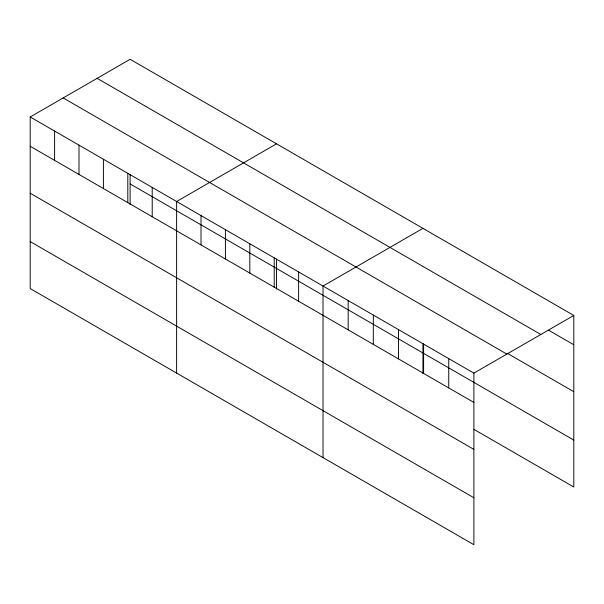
<?xml version="1.0" encoding="UTF-8"?>
<svg xmlns="http://www.w3.org/2000/svg" width="604" height="604" viewBox="0 0 604 604"><rect width="100%" height="100%" fill="white"/><g stroke="black" fill="none" stroke-linecap="round" stroke-linejoin="round"><path stroke-width="0.91" d="M30.2 116.98L473.883 373.136L473.883 544.71L30.2 288.553L30.2 116.98L130.117 59.29L573.8 315.447L573.8 487.02L474.042 429.429M276.534 143.828L176.617 201.509L176.617 373.083M422.951 228.357L323.027 286.039L323.027 457.613M473.883 373.136L573.8 315.447M548.659 330.237L573.8 344.756M97.146 78.331L540.829 334.488M507.292 353.302L573.8 391.702M63.171 97.939L506.854 354.103M130.117 183.918L573.8 440.074M30.2 146.281L473.883 402.438M30.2 193.227L473.883 449.391M30.2 241.6L473.883 497.756M448.742 358.617L448.742 387.927M423.6 344.106L423.6 373.408M422.951 343.676L422.951 373.634M398.459 329.588L398.459 358.889M373.317 315.077L373.317 344.378M348.176 300.558L348.176 329.859M298.625 271.951L298.625 301.26M276.534 259.146L276.534 289.105M274.224 257.863L274.224 287.172M249.822 243.774L249.822 273.076M225.42 229.686L225.42 258.988M201.019 215.598L201.019 244.899M152.216 187.421L152.216 216.723M130.117 174.609L130.117 204.575M127.806 173.333L127.806 202.634M103.405 159.245L103.405 188.546M79.003 145.156L79.003 174.458M54.602 131.068L54.602 160.37"/></g></svg>
